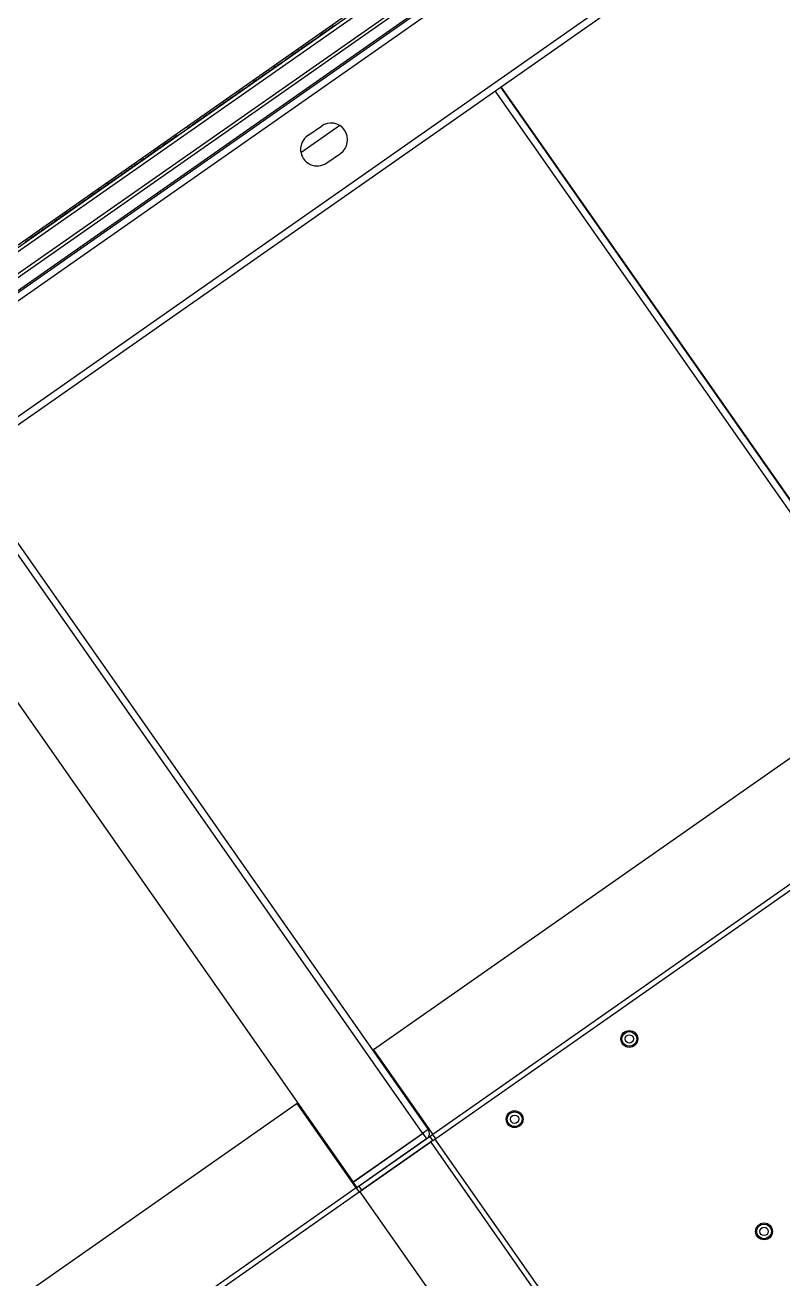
# Model space of a CAD drawing. Header units: millimetres. Extents: x 152904052 to 153933663, y 538271515 to 539240469.
# Drawn here: x 153458813 to 153459268, y 538574329 to 538575082 of the extents above; entities that cross this region are included whole.
import ezdxf

# ---------------------------------------------------------------- set-up
doc = ezdxf.new("R2010")
doc.units = ezdxf.units.MM
doc.layers.add('POWR', color=5, linetype='Continuous')

msp = doc.modelspace()

# ---------------------------------------------------------------- linework, layer by layer
at = {"layer": 'POWR', "color": 7}
for p, q in [((153458706.44, 538574874.16), (153459602.59, 538575501.65)), ((153458706.95, 538574877.08), (153459599.66, 538575502.17)), ((153459606.62, 538575491.17), (153458714.91, 538574866.78)), ((153459607.77, 538575489.53), (153458716.05, 538574865.15)), ((153459596.18, 538575472.45), (153457835.01, 538574239.26)), ((153459598.53, 538575469.09), (153457837.36, 538574235.9)), ((153458741.53, 538574875.48), (153459591.4, 538575470.56)), ((153459648.32, 538575434.6), (153457852.73, 538574177.32)), ((153459621.18, 538575410.6), (153458772.04, 538574816.03)), ((153458798.31, 538574942.58), (153459030.57, 538575105.22)), ((153458994.4, 538575078.48), (153458994.45, 538575078.39)), ((153458995.61, 538575079.33), (153458995.67, 538575079.25)), ((153458998.94, 538575081.66), (153458999, 538575081.58)), ((153458980.48, 538575068.74), (153458980.54, 538575068.65)), ((153458982.86, 538575070.4), (153458983.52, 538575070.86)), ((153458983.82, 538575071.07), (153458987.97, 538575073.98)), ((153458987.97, 538575073.98), (153458989.38, 538575074.97)), ((153458987.97, 538575073.98), (153458988.03, 538575073.89)), ((153458989.53, 538575075.07), (153458989.58, 538575074.98)), ((153458965.05, 538575057.93), (153458969.31, 538575060.91)), ((153458971.58, 538575062.5), (153458971.64, 538575062.42)), ((153458972.55, 538575063.18), (153458972.6, 538575063.1)), ((153458975.54, 538575065.28), (153458975.6, 538575065.19)), ((153458977.66, 538575066.75), (153458977.71, 538575066.67)), ((153458960.68, 538575054.87), (153458960.74, 538575054.79)), ((153458961.65, 538575055.55), (153458961.71, 538575055.46)), ((153458963.85, 538575057.09), (153458963.91, 538575057.01)), ((153458964.91, 538575057.83), (153458964.97, 538575057.75)), ((153459866.77, 538575058.12), (153459022.22, 538574466.76)), ((153458949.57, 538575047.09), (153458949.63, 538575047.01)), ((153458951.78, 538575048.63), (153458951.83, 538575048.55)), ((153458952.74, 538575049.31), (153458952.8, 538575049.23)), ((153458954.44, 538575050.5), (153458954.5, 538575050.42)), ((153458955.66, 538575051.35), (153458955.71, 538575051.27)), ((153458956.71, 538575052.09), (153458956.77, 538575052.01)), ((153458957.77, 538575052.83), (153458957.83, 538575052.75)), ((153458936.83, 538575038.17), (153458936.88, 538575038.08)), ((153458938, 538575038.99), (153458938.06, 538575038.91)), ((153458942.94, 538575042.45), (153458943, 538575042.36)), ((153459095.08, 538575042.22), (153459341.49, 538574690.31)), ((153459098.35, 538575044.51), (153459344.76, 538574692.6)), ((153459345.17, 538574692.89), (153459098.76, 538575044.8)), ((153458924.72, 538575029.69), (153458926.31, 538575030.8)), ((153458926.31, 538575030.8), (153458926.37, 538575030.72)), ((153458929.68, 538575033.16), (153458929.74, 538575033.08)), ((153458933.07, 538575035.53), (153458933.13, 538575035.45)), ((153458935.77, 538575037.43), (153458935.83, 538575037.34)), ((153458915.16, 538575022.99), (153458915.22, 538575022.91)), ((153458917.43, 538575024.59), (153458917.49, 538575024.5)), ((153458923.47, 538575028.81), (153458923.53, 538575028.73)), ((153458910.29, 538575019.58), (153458910.35, 538575019.5)), ((153458911.39, 538575020.36), (153458911.45, 538575020.27)), ((153458912.5, 538575021.13), (153458912.55, 538575021.05)), ((153459001.92, 538575021.45), (153458978.66, 538575005.17)), ((153458982.71, 538575015.42), (153458990.9, 538575021.16)), ((153458894.51, 538575008.53), (153458894.57, 538575008.45)), ((153458897.05, 538575010.32), (153458897.11, 538575010.23)), ((153458904.19, 538575015.32), (153458904.25, 538575015.23)), ((153458885.52, 538575002.24), (153458889.77, 538575005.21)), ((153458885.52, 538575002.24), (153458885.58, 538575002.16)), ((153458889.91, 538575005.31), (153458889.97, 538575005.23)), ((153458994.18, 538574999.04), (153459002.37, 538575004.77)), ((153459902.27, 538575007.41), (153459057.73, 538574416.05)), ((153459904.05, 538575004.87), (153459059.5, 538574413.51)), ((153458872.47, 538574993.11), (153458872.53, 538574993.02)), ((153458873.53, 538574993.85), (153458873.59, 538574993.77)), ((153458875.23, 538574995.04), (153458875.29, 538574994.95)), ((153458877.5, 538574996.63), (153458877.56, 538574996.55)), ((153458879.78, 538574998.22), (153458879.83, 538574998.14)), ((153458864.62, 538574987.61), (153458870.1, 538574991.45)), ((153458870.36, 538574991.63), (153458870.42, 538574991.54)), ((153458854.74, 538574980.69), (153458854.79, 538574980.6)), ((153458857.28, 538574982.47), (153458857.34, 538574982.38)), ((153458845.08, 538574973.93), (153458849.79, 538574977.22)), ((153458845.08, 538574973.93), (153458845.14, 538574973.85)), ((153458850.14, 538574977.46), (153458850.19, 538574977.38)), ((153458824.86, 538574959.77), (153458830.18, 538574963.49)), ((153458830.42, 538574963.66), (153458830.48, 538574963.58)), ((153458832.58, 538574965.18), (153458832.64, 538574965.09)), ((153458835.29, 538574967.07), (153458835.35, 538574966.99)), ((153458837.57, 538574968.66), (153458837.62, 538574968.58)), ((153458818.56, 538574955.36), (153458818.62, 538574955.27)), ((153458822.17, 538574957.89), (153458822.23, 538574957.8)), ((153458823.14, 538574958.56), (153458823.2, 538574958.48)), ((153458824.59, 538574959.57), (153458824.64, 538574959.49)), ((153458813.27, 538574951.65), (153458813.33, 538574951.57)), ((153458814.24, 538574952.33), (153458814.29, 538574952.24)), ((153458815.93, 538574953.51), (153458815.99, 538574953.43)), ((153458817.5, 538574954.62), (153458817.56, 538574954.53)), ((153458774.4, 538574812.67), (153459051.66, 538574416.69)), ((153458777.75, 538574815.02), (153459055.02, 538574419.04)), ((153458732.7, 538574783.47), (153459009.97, 538574387.5)), ((153459022.22, 538574466.76), (153459057.73, 538574416.05)), ((153458976.35, 538574434.64), (153458131.8, 538573843.28)), ((153459011.85, 538574383.93), (153458976.35, 538574434.64)), ((153459009.97, 538574387.5), (153459051.66, 538574416.69)), ((153459051.72, 538574416.61), (153459010.03, 538574387.41)), ((153459056.14, 538574414.82), (153459013.55, 538574385)), ((153459055.02, 538574419.04), (153459051.66, 538574416.69)), ((153459051.72, 538574416.61), (153459054.01, 538574413.33)), ((153459057.78, 538574415.97), (153459056.14, 538574414.82)), ((153459057.87, 538574412.37), (153459056.14, 538574414.82)), ((153459059.5, 538574413.51), (153459057.73, 538574416.05)), ((153459059.5, 538574413.51), (153459059.09, 538574413.23)), ((153459054.01, 538574413.33), (153459012.32, 538574384.14)), ((153459056.55, 538574411.45), (153459014.04, 538574381.68)), ((153459057.87, 538574412.37), (153459015.27, 538574382.54)), ((153459056.55, 538574411.45), (153459243.31, 538574144.73)), ((153459057.87, 538574412.37), (153459059.09, 538574413.23)), ((153459059.09, 538574413.23), (153459245.81, 538574146.57)), ((153459030.75, 538574401.93), (153459030.69, 538574402.01)), ((153459030.86, 538574402.12), (153459030.91, 538574402.04)), ((153459032.55, 538574403.19), (153459032.49, 538574403.27)), ((153459034.19, 538574404.33), (153459034.13, 538574404.42)), ((153459034.3, 538574404.53), (153459034.35, 538574404.45)), ((153459011.85, 538574383.93), (153458167.31, 538573792.58)), ((153459012.32, 538574384.14), (153459010.03, 538574387.41)), ((153459011.85, 538574383.93), (153459013.63, 538574381.39)), ((153459012.32, 538574384.14), (153459011.91, 538574383.85)), ((153459015.27, 538574382.54), (153459013.55, 538574385)), ((153459013.63, 538574381.39), (153458169.09, 538573790.04)), ((153459014.04, 538574381.68), (153459013.63, 538574381.39)), ((153459014.04, 538574381.68), (153459200.8, 538574114.96))]:
    msp.add_line(p, q, dxfattribs=at)
for centre, radius in [((153459175.68, 538574473.37), 5.06), ((153459175.68, 538574473.37), 4.44), ((153459175.68, 538574473.37), 2.5), ((153459106.87, 538574425.19), 5.06), ((153459106.87, 538574425.19), 4.44), ((153459106.87, 538574425.19), 2.5), ((153459256.55, 538574357.87), 5.06), ((153459256.55, 538574357.87), 4.44), ((153459256.55, 538574357.87), 2.5)]:
    msp.add_circle(centre, radius, dxfattribs=at)
for centre, radius, start, end in [((153458996.64, 538575012.96), 10, 304.99999, 124.99999), ((153458988.45, 538575007.23), 10, 124.99999, 304.99999), ((153459051.66, 538574416.69), 0.1, 304.99999, 34.99999), ((153459051.66, 538574416.69), 4.1, 304.99999, 34.99999)]:
    msp.add_arc(centre, radius, start, end, dxfattribs=at)
for points, knots in [([(153458992.41, 538575077.09), (153458991.98, 538575076.78), (153458990.9, 538575076.03), (153458989.76, 538575075.23), (153458989.61, 538575075.12), (153458989.53, 538575075.07)], [0, 0, 0, 0, 0.2409386, 0.6001647, 1, 1, 1, 1]), ([(153458994.11, 538575078.28), (153458993.94, 538575078.16), (153458993.41, 538575077.79), (153458992.83, 538575077.38), (153458992.75, 538575077.32), (153458992.7, 538575077.29)], [0, 0, 0, 0, 0.185295, 0.570588, 1, 1, 1, 1]), ([(153458996.67, 538575080.07), (153458996.44, 538575079.91), (153458996.02, 538575079.61), (153458995.39, 538575079.17), (153458994.86, 538575078.8), (153458994.47, 538575078.53), (153458994.42, 538575078.49), (153458994.4, 538575078.48)], [0, 0, 0, 0, 0.198322, 0.378488, 0.552347, 0.763981, 1, 1, 1, 1]), ([(153458997.73, 538575080.81), (153458997.69, 538575080.78), (153458997.61, 538575080.73), (153458997.19, 538575080.43), (153458996.79, 538575080.15), (153458996.47, 538575079.93), (153458996.17, 538575079.72), (153458995.92, 538575079.54), (153458995.74, 538575079.42), (153458995.63, 538575079.34), (153458995.62, 538575079.33), (153458995.61, 538575079.33)], [0, 0, 0, 0, 0.201167, 0.403831, 0.503378, 0.598958, 0.684959, 0.766209, 0.838872, 0.91563, 1, 1, 1, 1]), ([(153458998.94, 538575081.66), (153458998.9, 538575081.63), (153458998.8, 538575081.56), (153458998.21, 538575081.15), (153458997.49, 538575080.64), (153458996.94, 538575080.26), (153458996.67, 538575080.07)], [0, 0, 0, 0, 0.279608, 0.563258, 0.784144, 1, 1, 1, 1]), ([(153458980.48, 538575068.74), (153458980.4, 538575068.68), (153458980.24, 538575068.57), (153458979.2, 538575067.84), (153458977.94, 538575066.96), (153458976.99, 538575066.29), (153458976.52, 538575065.96)], [0, 0, 0, 0, 0.281546, 0.564293, 0.784058, 1, 1, 1, 1]), ([(153458981.45, 538575069.41), (153458981.41, 538575069.38), (153458981.36, 538575069.35), (153458980.84, 538575068.98), (153458980.77, 538575068.94)], [0, 0, 0, 0, 0.86747, 1, 1, 1, 1]), ([(153458983.67, 538575070.97), (153458983.69, 538575070.98), (153458983.76, 538575071.03), (153458983.21, 538575070.65), (153458982.51, 538575070.16), (153458981.87, 538575069.7), (153458981.74, 538575069.61)], [0, 0, 0, 0, 0.107216, 0.503754, 0.902427, 1, 1, 1, 1]), ([(153458971.29, 538575062.3), (153458971.23, 538575062.25), (153458970.54, 538575061.77), (153458969.72, 538575061.2), (153458969.55, 538575061.08), (153458969.46, 538575061.01)], [0, 0, 0, 0, 0.046306, 0.500551, 1, 1, 1, 1]), ([(153458972.26, 538575062.98), (153458972.12, 538575062.88), (153458971.65, 538575062.55), (153458971.61, 538575062.52), (153458971.58, 538575062.5)], [0, 0, 0, 0, 0.290735, 1, 1, 1, 1]), ([(153458976.52, 538575065.96), (153458976.12, 538575065.68), (153458975.37, 538575065.15), (153458974.28, 538575064.39), (153458973.36, 538575063.75), (153458972.67, 538575063.27), (153458972.59, 538575063.21), (153458972.55, 538575063.18)], [0, 0, 0, 0, 0.195561, 0.375771, 0.551379, 0.764917, 1, 1, 1, 1]), ([(153458977.66, 538575066.75), (153458977.62, 538575066.73), (153458977.54, 538575066.67), (153458977.12, 538575066.38), (153458976.72, 538575066.1), (153458976.4, 538575065.87), (153458976.09, 538575065.66), (153458975.85, 538575065.49), (153458975.67, 538575065.37), (153458975.56, 538575065.29), (153458975.55, 538575065.28), (153458975.54, 538575065.28)], [0, 0, 0, 0, 0.199643, 0.398707, 0.496941, 0.592211, 0.679121, 0.762169, 0.836644, 0.914884, 1, 1, 1, 1]), ([(153458958.97, 538575053.67), (153458958.97, 538575053.67), (153458958.99, 538575053.68), (153458958.78, 538575053.54), (153458958.34, 538575053.23), (153458958.06, 538575053.03)], [0, 0, 0, 0, 0.047306, 0.388103, 1, 1, 1, 1]), ([(153458960.68, 538575054.87), (153458960.61, 538575054.82), (153458960.46, 538575054.72), (153458959.66, 538575054.15), (153458959.26, 538575053.87)], [0, 0, 0, 0, 0.5046846, 1, 1, 1, 1]), ([(153458961.65, 538575055.55), (153458961.61, 538575055.52), (153458961.56, 538575055.48), (153458961.04, 538575055.12), (153458960.97, 538575055.07)], [0, 0, 0, 0, 0.86881, 1, 1, 1, 1]), ([(153458963.85, 538575057.09), (153458963.79, 538575057.04), (153458963.65, 538575056.95), (153458962.91, 538575056.43), (153458962.18, 538575055.92), (153458961.93, 538575055.75)], [0, 0, 0, 0, 0.3984405, 0.7950917, 1, 1, 1, 1]), ([(153458964.91, 538575057.83), (153458964.87, 538575057.8), (153458964.81, 538575057.76), (153458964.31, 538575057.41), (153458964.14, 538575057.29)], [0, 0, 0, 0, 0.664642, 1, 1, 1, 1]), ([(153458944.22, 538575043.34), (153458944.59, 538575043.6), (153458945.7, 538575044.38), (153458947.44, 538575045.6), (153458948.79, 538575046.54), (153458949.28, 538575046.89)], [0, 0, 0, 0, 0.241234, 0.720278, 1, 1, 1, 1]), ([(153458951.49, 538575048.43), (153458951.4, 538575048.37), (153458950.68, 538575047.87), (153458949.83, 538575047.27), (153458949.66, 538575047.15), (153458949.57, 538575047.09)], [0, 0, 0, 0, 0.066101, 0.514005, 1, 1, 1, 1]), ([(153458952.46, 538575049.11), (153458952.32, 538575049.01), (153458951.85, 538575048.68), (153458951.81, 538575048.65), (153458951.78, 538575048.63)], [0, 0, 0, 0, 0.2934786, 1, 1, 1, 1]), ([(153458954.15, 538575050.3), (153458953.98, 538575050.18), (153458953.45, 538575049.81), (153458952.88, 538575049.41), (153458952.79, 538575049.34), (153458952.74, 538575049.31)], [0, 0, 0, 0, 0.187819, 0.577045, 1, 1, 1, 1]), ([(153458955.37, 538575051.15), (153458955.23, 538575051.05), (153458954.88, 538575050.81), (153458954.52, 538575050.55), (153458954.47, 538575050.52), (153458954.44, 538575050.5)], [0, 0, 0, 0, 0.2491554, 0.6088443, 1, 1, 1, 1]), ([(153458956.71, 538575052.09), (153458956.61, 538575052.02), (153458956.4, 538575051.87), (153458956.12, 538575051.67), (153458955.87, 538575051.5), (153458955.69, 538575051.37), (153458955.67, 538575051.36), (153458955.66, 538575051.35)], [0, 0, 0, 0, 0.193235, 0.373767, 0.551009, 0.766025, 1, 1, 1, 1]), ([(153458957.77, 538575052.83), (153458957.75, 538575052.81), (153458957.71, 538575052.79), (153458957.43, 538575052.59), (153458957.09, 538575052.35), (153458956.84, 538575052.18), (153458956.71, 538575052.09)], [0, 0, 0, 0, 0.28369, 0.564887, 0.783362, 1, 1, 1, 1]), ([(153458936.83, 538575038.17), (153458936.72, 538575038.09), (153458936.51, 538575037.95), (153458936.23, 538575037.75), (153458935.99, 538575037.58), (153458935.8, 538575037.45), (153458935.78, 538575037.43), (153458935.77, 538575037.43)], [0, 0, 0, 0, 0.190803, 0.37176, 0.550839, 0.767471, 1, 1, 1, 1]), ([(153458937.86, 538575038.89), (153458937.87, 538575038.9), (153458937.89, 538575038.91), (153458937.81, 538575038.86), (153458937.65, 538575038.74), (153458937.43, 538575038.59), (153458937.15, 538575038.39), (153458936.93, 538575038.24), (153458936.83, 538575038.17)], [0, 0, 0, 0, 0.135514, 0.312166, 0.486181, 0.658258, 0.828751, 1, 1, 1, 1]), ([(153458942.94, 538575042.45), (153458942.84, 538575042.38), (153458942.65, 538575042.24), (153458941.35, 538575041.33), (153458939.81, 538575040.26), (153458938.69, 538575039.47), (153458938.16, 538575039.1)], [0, 0, 0, 0, 0.291481, 0.577385, 0.799134, 1, 1, 1, 1]), ([(153458943.9, 538575043.12), (153458943.92, 538575043.13), (153458943.98, 538575043.18), (153458943.72, 538575042.99), (153458943.29, 538575042.69), (153458943.23, 538575042.65)], [0, 0, 0, 0, 0.190558, 0.884747, 1, 1, 1, 1]), ([(153458926.31, 538575030.8), (153458927.24, 538575031.45), (153458928.29, 538575032.19), (153458929.28, 538575032.88), (153458929.4, 538575032.96)], [0, 0, 0, 0, 0.8793999, 1, 1, 1, 1]), ([(153458932.78, 538575035.33), (153458932.27, 538575034.98), (153458931.12, 538575034.17), (153458929.93, 538575033.34), (153458929.77, 538575033.22), (153458929.68, 538575033.16)], [0, 0, 0, 0, 0.276376, 0.625984, 1, 1, 1, 1]), ([(153458935.48, 538575037.22), (153458935.41, 538575037.17), (153458934.9, 538575036.82), (153458934.1, 538575036.25), (153458933.23, 538575035.65), (153458933.12, 538575035.57), (153458933.07, 538575035.53)], [0, 0, 0, 0, 0.048282, 0.319575, 0.647967, 1, 1, 1, 1]), ([(153458916.09, 538575023.64), (153458916.05, 538575023.62), (153458915.83, 538575023.46), (153458915.52, 538575023.25), (153458915.21, 538575023.03), (153458915.18, 538575023.01), (153458915.16, 538575022.99)], [0, 0, 0, 0, 0.055296, 0.35897, 0.671266, 1, 1, 1, 1]), ([(153458917.43, 538575024.59), (153458917.27, 538575024.48), (153458916.96, 538575024.26), (153458916.62, 538575024.02), (153458916.41, 538575023.87), (153458916.39, 538575023.85), (153458916.38, 538575023.85)], [0, 0, 0, 0, 0.279043, 0.5499234, 0.7686812, 1, 1, 1, 1]), ([(153458918.46, 538575025.31), (153458918.47, 538575025.31), (153458918.52, 538575025.35), (153458918.42, 538575025.28), (153458918.2, 538575025.12), (153458917.85, 538575024.88), (153458917.57, 538575024.68), (153458917.43, 538575024.59)], [0, 0, 0, 0, 0.077223, 0.31542, 0.545317, 0.771433, 1, 1, 1, 1]), ([(153458919.67, 538575026.16), (153458919.67, 538575026.16), (153458919.67, 538575026.15), (153458919.45, 538575026), (153458919.13, 538575025.78), (153458918.85, 538575025.58), (153458918.75, 538575025.51)], [0, 0, 0, 0, 0.161116, 0.4945, 0.820886, 1, 1, 1, 1]), ([(153458921.37, 538575027.35), (153458921.31, 538575027.3), (153458921.18, 538575027.21), (153458920.59, 538575026.8), (153458920.06, 538575026.42), (153458919.96, 538575026.36)], [0, 0, 0, 0, 0.437424, 0.900221, 1, 1, 1, 1]), ([(153458922.34, 538575028.02), (153458922.3, 538575028), (153458922.25, 538575027.96), (153458921.77, 538575027.63), (153458921.66, 538575027.55)], [0, 0, 0, 0, 0.761279, 1, 1, 1, 1]), ([(153458923.47, 538575028.81), (153458923.43, 538575028.79), (153458923.36, 538575028.73), (153458922.85, 538575028.38), (153458922.63, 538575028.22)], [0, 0, 0, 0, 0.574403, 1, 1, 1, 1]), ([(153458924.56, 538575029.57), (153458924.52, 538575029.55), (153458924.45, 538575029.5), (153458923.97, 538575029.17), (153458923.76, 538575029.01)], [0, 0, 0, 0, 0.550104, 1, 1, 1, 1]), ([(153458911.11, 538575020.16), (153458910.97, 538575020.06), (153458910.38, 538575019.65), (153458910.33, 538575019.61), (153458910.29, 538575019.58)], [0, 0, 0, 0, 0.228803, 1, 1, 1, 1]), ([(153458912.21, 538575020.93), (153458912.05, 538575020.81), (153458911.49, 538575020.42), (153458911.43, 538575020.38), (153458911.39, 538575020.36)], [0, 0, 0, 0, 0.292499, 1, 1, 1, 1]), ([(153458913.18, 538575021.61), (153458913.04, 538575021.51), (153458912.58, 538575021.19), (153458912.53, 538575021.15), (153458912.5, 538575021.13)], [0, 0, 0, 0, 0.2994672, 1, 1, 1, 1]), ([(153458914.87, 538575022.79), (153458914.7, 538575022.67), (153458914.15, 538575022.29), (153458913.61, 538575021.91), (153458913.51, 538575021.84), (153458913.46, 538575021.81)], [0, 0, 0, 0, 0.181462, 0.57963, 1, 1, 1, 1]), ([(153458894.22, 538575008.33), (153458893.83, 538575008.06), (153458892.79, 538575007.33), (153458891.4, 538575006.36), (153458890.16, 538575005.49), (153458889.99, 538575005.37), (153458889.91, 538575005.31)], [0, 0, 0, 0, 0.151094, 0.39751, 0.693287, 1, 1, 1, 1]), ([(153458897.05, 538575010.32), (153458896.67, 538575010.05), (153458895.92, 538575009.52), (153458895.1, 538575008.95), (153458894.6, 538575008.6), (153458894.54, 538575008.56), (153458894.51, 538575008.53)], [0, 0, 0, 0, 0.277048, 0.550765, 0.770996, 1, 1, 1, 1]), ([(153458898.09, 538575011.04), (153458898.09, 538575011.04), (153458898.09, 538575011.04), (153458897.99, 538575010.97), (153458897.81, 538575010.85), (153458897.56, 538575010.67), (153458897.26, 538575010.46), (153458896.94, 538575010.24), (153458896.63, 538575010.02), (153458896.37, 538575009.84), (153458896.16, 538575009.69), (153458896.02, 538575009.59), (153458896, 538575009.58), (153458896, 538575009.58)], [0, 0, 0, 0, 0.024638, 0.123502, 0.219339, 0.313902, 0.409294, 0.508275, 0.605476, 0.701523, 0.798387, 0.897305, 1, 1, 1, 1]), ([(153458899.57, 538575012.08), (153458899.53, 538575012.05), (153458899.46, 538575012), (153458898.89, 538575011.61), (153458898.06, 538575011.02), (153458897.39, 538575010.55), (153458897.05, 538575010.32)], [0, 0, 0, 0, 0.233117, 0.489666, 0.74158, 1, 1, 1, 1]), ([(153458904.19, 538575015.32), (153458904.13, 538575015.27), (153458904.01, 538575015.19), (153458903.07, 538575014.53), (153458901.72, 538575013.58), (153458900.47, 538575012.71), (153458899.85, 538575012.28)], [0, 0, 0, 0, 0.262268, 0.513831, 0.759272, 1, 1, 1, 1]), ([(153458884.63, 538575001.62), (153458884.58, 538575001.58), (153458884.48, 538575001.51), (153458883.82, 538575001.05), (153458883.1, 538575000.55), (153458882.79, 538575000.33)], [0, 0, 0, 0, 0.357086, 0.722158, 1, 1, 1, 1]), ([(153458872.19, 538574992.9), (153458872.13, 538574992.86), (153458871.46, 538574992.39), (153458870.65, 538574991.83), (153458870.46, 538574991.69), (153458870.36, 538574991.63)], [0, 0, 0, 0, 0.0462622, 0.5183238, 1, 1, 1, 1]), ([(153458873.25, 538574993.65), (153458873.07, 538574993.53), (153458872.58, 538574993.18), (153458872.51, 538574993.13), (153458872.47, 538574993.11)], [0, 0, 0, 0, 0.348529, 1, 1, 1, 1]), ([(153458874.94, 538574994.83), (153458874.77, 538574994.71), (153458874.23, 538574994.33), (153458873.69, 538574993.96), (153458873.59, 538574993.89), (153458873.53, 538574993.85)], [0, 0, 0, 0, 0.185329, 0.588233, 1, 1, 1, 1]), ([(153458877.5, 538574996.63), (153458877.16, 538574996.39), (153458876.48, 538574995.91), (153458875.76, 538574995.4), (153458875.31, 538574995.09), (153458875.26, 538574995.06), (153458875.23, 538574995.04)], [0, 0, 0, 0, 0.275813, 0.552302, 0.773603, 1, 1, 1, 1]), ([(153458879.78, 538574998.22), (153458879.73, 538574998.19), (153458879.65, 538574998.13), (153458879.05, 538574997.71), (153458878.29, 538574997.18), (153458877.77, 538574996.81), (153458877.5, 538574996.63)], [0, 0, 0, 0, 0.291955, 0.564274, 0.77698, 1, 1, 1, 1]), ([(153458881.44, 538574999.39), (153458881.38, 538574999.34), (153458881.26, 538574999.26), (153458880.67, 538574998.84), (153458880.15, 538574998.48), (153458880.06, 538574998.42)], [0, 0, 0, 0, 0.449901, 0.911411, 1, 1, 1, 1]), ([(153458882.51, 538575000.13), (153458882.47, 538575000.1), (153458882.42, 538575000.07), (153458881.88, 538574999.69), (153458881.73, 538574999.59)], [0, 0, 0, 0, 0.7249547, 1, 1, 1, 1]), ([(153458864.34, 538574987.41), (153458864.34, 538574987.41), (153458864.34, 538574987.41), (153458863.66, 538574986.93), (153458862.45, 538574986.09), (153458861.19, 538574985.2), (153458860.35, 538574984.62), (153458860.07, 538574984.42)], [0, 0, 0, 0, 0.16836, 0.429285, 0.677212, 0.894576, 1, 1, 1, 1]), ([(153458854.45, 538574980.48), (153458854.05, 538574980.21), (153458853.01, 538574979.48), (153458851.63, 538574978.51), (153458850.4, 538574977.65), (153458850.22, 538574977.53), (153458850.14, 538574977.46)], [0, 0, 0, 0, 0.15269, 0.403814, 0.701599, 1, 1, 1, 1]), ([(153458857.28, 538574982.47), (153458856.9, 538574982.2), (153458856.12, 538574981.66), (153458855.33, 538574981.1), (153458854.83, 538574980.75), (153458854.77, 538574980.71), (153458854.74, 538574980.69)], [0, 0, 0, 0, 0.275104, 0.554507, 0.77669, 1, 1, 1, 1]), ([(153458859.79, 538574984.22), (153458859.79, 538574984.22), (153458859.79, 538574984.22), (153458859.55, 538574984.05), (153458859.06, 538574983.71), (153458858.26, 538574983.16), (153458857.61, 538574982.7), (153458857.28, 538574982.47)], [0, 0, 0, 0, 0.103284, 0.300865, 0.488334, 0.735336, 1, 1, 1, 1]), ([(153458839.81, 538574970.23), (153458839.81, 538574970.23), (153458839.81, 538574970.23), (153458839.6, 538574970.09), (153458839.22, 538574969.82), (153458838.72, 538574969.47), (153458838.15, 538574969.07), (153458837.77, 538574968.8), (153458837.57, 538574968.66)], [0, 0, 0, 0, 0.099931, 0.297137, 0.482001, 0.644907, 0.814694, 1, 1, 1, 1]), ([(153458842.49, 538574972.11), (153458842.49, 538574972.11), (153458842.49, 538574972.11), (153458842.02, 538574971.78), (153458841.19, 538574971.2), (153458840.44, 538574970.68), (153458840.1, 538574970.43)], [0, 0, 0, 0, 0.185336, 0.481365, 0.759128, 1, 1, 1, 1]), ([(153458844.63, 538574973.61), (153458844.63, 538574973.61), (153458844.63, 538574973.61), (153458843.99, 538574973.16), (153458843.11, 538574972.54), (153458842.69, 538574972.25)], [0, 0, 0, 0, 0.2581686, 0.6520805, 1, 1, 1, 1]), ([(153458832.3, 538574964.97), (153458832.22, 538574964.92), (153458831.54, 538574964.45), (153458830.72, 538574963.87), (153458830.52, 538574963.73), (153458830.42, 538574963.66)], [0, 0, 0, 0, 0.059815, 0.533636, 1, 1, 1, 1]), ([(153458835.01, 538574966.87), (153458834.55, 538574966.55), (153458833.63, 538574965.91), (153458832.78, 538574965.31), (153458832.65, 538574965.22), (153458832.58, 538574965.18)], [0, 0, 0, 0, 0.32564, 0.665263, 1, 1, 1, 1]), ([(153458837.57, 538574968.66), (153458837.22, 538574968.42), (153458836.53, 538574967.94), (153458835.83, 538574967.45), (153458835.38, 538574967.13), (153458835.32, 538574967.09), (153458835.29, 538574967.07)], [0, 0, 0, 0, 0.27511, 0.557358, 0.780093, 1, 1, 1, 1]), ([(153458818.56, 538574955.36), (153458818.4, 538574955.24), (153458818.08, 538574955.02), (153458817.75, 538574954.79), (153458817.55, 538574954.64), (153458817.52, 538574954.63), (153458817.5, 538574954.62)], [0, 0, 0, 0, 0.275921, 0.560742, 0.783615, 1, 1, 1, 1]), ([(153458819.6, 538574956.08), (153458819.6, 538574956.08), (153458819.6, 538574956.08), (153458819.5, 538574956.02), (153458819.33, 538574955.89), (153458819.09, 538574955.73), (153458818.83, 538574955.54), (153458818.65, 538574955.42), (153458818.56, 538574955.36)], [0, 0, 0, 0, 0.051902, 0.258252, 0.449306, 0.618763, 0.79889, 1, 1, 1, 1]), ([(153458820.48, 538574956.7), (153458820.46, 538574956.68), (153458820.42, 538574956.66), (153458820.19, 538574956.5), (153458819.96, 538574956.33), (153458819.89, 538574956.28)], [0, 0, 0, 0, 0.436374, 0.82486, 1, 1, 1, 1]), ([(153458822.17, 538574957.89), (153458822.14, 538574957.86), (153458822.08, 538574957.82), (153458821.58, 538574957.47), (153458821.03, 538574957.08), (153458820.76, 538574956.9)], [0, 0, 0, 0, 0.368878, 0.697816, 1, 1, 1, 1]), ([(153458823.14, 538574958.56), (153458823.11, 538574958.54), (153458823.07, 538574958.51), (153458822.63, 538574958.21), (153458822.46, 538574958.09)], [0, 0, 0, 0, 0.599941, 1, 1, 1, 1]), ([(153458824.57, 538574959.56), (153458824.56, 538574959.56), (153458824.56, 538574959.56), (153458824.13, 538574959.26), (153458823.55, 538574958.85), (153458823.43, 538574958.76)], [0, 0, 0, 0, 0.344388, 0.860788, 1, 1, 1, 1]), ([(153458813.95, 538574952.13), (153458813.81, 538574952.03), (153458813.38, 538574951.72), (153458813.31, 538574951.68), (153458813.27, 538574951.65)], [0, 0, 0, 0, 0.31786, 1, 1, 1, 1]), ([(153458815.64, 538574953.31), (153458815.47, 538574953.19), (153458814.94, 538574952.82), (153458814.4, 538574952.45), (153458814.29, 538574952.37), (153458814.24, 538574952.33)], [0, 0, 0, 0, 0.192889, 0.60287, 1, 1, 1, 1]), ([(153458818.2, 538574955.11), (153458817.86, 538574954.87), (153458817.16, 538574954.38), (153458816.47, 538574953.89), (153458816.02, 538574953.58), (153458815.96, 538574953.54), (153458815.93, 538574953.51)], [0, 0, 0, 0, 0.275754, 0.56072, 0.783725, 1, 1, 1, 1])]:
    msp.add_open_spline(points, degree=3, knots=knots, dxfattribs=at)

doc.saveas('drawing.dxf')
